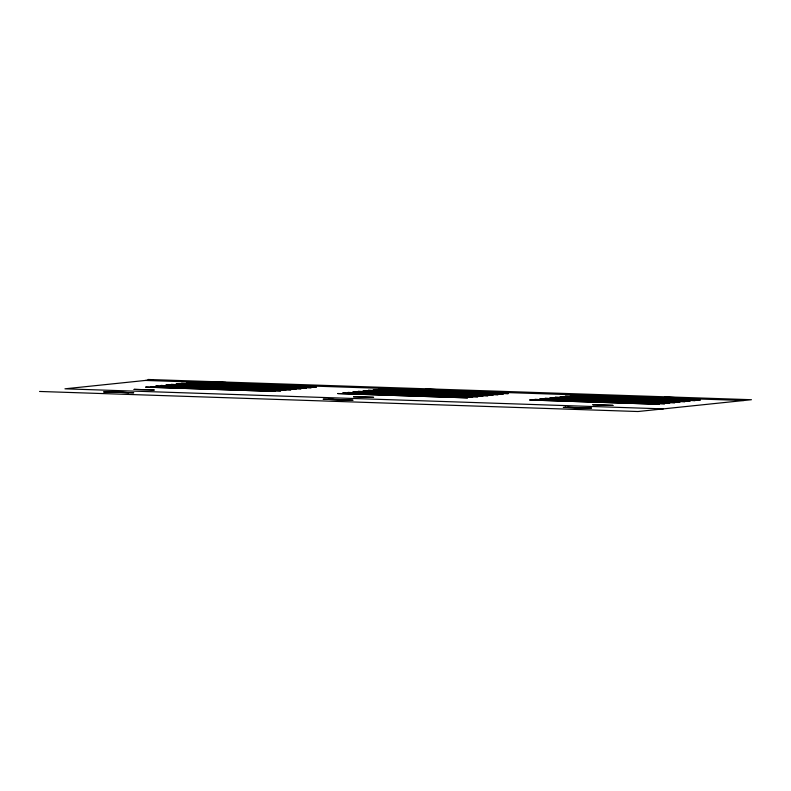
<?xml version="1.0" encoding="UTF-8"?>
<svg xmlns="http://www.w3.org/2000/svg" width="791" height="791" viewBox="0 0 791 791"><rect width="100%" height="100%" fill="white"/><g stroke="black" fill="none" stroke-linecap="round" stroke-linejoin="round"><path stroke-width="1.19" d="M153.039 379.65L64.961 388.816L663.372 408.878M148.046 379.482L751.45 399.712L637.961 411.518L39.55 391.456M145.415 380.441L743.827 400.503M108.693 392.029L128.745 392.643L108.693 392.029M134.104 389.38L154.146 389.993L134.104 389.38M145.781 387.106L275.505 391.407L145.781 387.106M150.863 386.572L280.587 390.883L150.863 386.572M155.936 386.048L285.67 390.349L155.936 386.048M161.018 385.514L290.752 389.825L161.018 385.514M166.1 384.99L295.834 389.291L166.1 384.99M171.182 384.456L300.916 388.767L171.182 384.456M176.264 383.932L305.998 388.233L176.264 383.932M181.347 383.398L311.081 387.709L181.347 383.398M186.429 382.874L316.163 387.175L186.429 382.874M206.016 381.905L226.058 382.518L206.016 381.905M337.767 393.542L467.501 397.843L337.767 393.542M328.117 399.386L348.159 399.999L328.117 399.386M342.849 393.008L472.583 397.309L342.849 393.008M347.931 392.484L477.665 396.785L347.931 392.484M353.013 391.95L482.747 396.251L353.013 391.95M358.096 391.426L487.829 395.727L358.096 391.426M363.178 390.892L492.902 395.203L363.178 390.892M353.528 396.736L373.57 397.349L353.528 396.736M368.26 390.368L497.984 394.669L368.26 390.368M373.342 389.834L503.066 394.145L373.342 389.834M378.424 389.31L508.148 393.611L378.424 389.31M425.429 389.261L445.471 389.874L425.429 389.261M529.762 399.979L659.486 404.28L529.762 399.979M534.845 399.445L664.569 403.746L534.845 399.445M539.927 398.921L669.651 403.222L539.927 398.921M545.009 398.387L674.733 402.688L545.009 398.387M550.081 397.863L679.815 402.164L550.081 397.863M555.163 397.329L684.897 401.63L555.163 397.329M560.246 396.805L689.979 401.106L560.246 396.805M565.328 396.271L695.062 400.572L565.328 396.271M570.41 395.747L700.144 400.048L570.41 395.747M567.483 407.405L587.525 408.018L567.483 407.405M592.884 404.765L612.936 405.378L592.884 404.765M664.796 397.28L684.838 397.893L664.796 397.28M565.595 407.177L563.33 407.444L591.579 408.037L565.595 407.177M109.771 391.822L103.581 391.95L133.768 392.771L109.771 391.822M332.813 399.237L323.133 399.218L353.053 400.216L332.813 399.237"/></g></svg>
